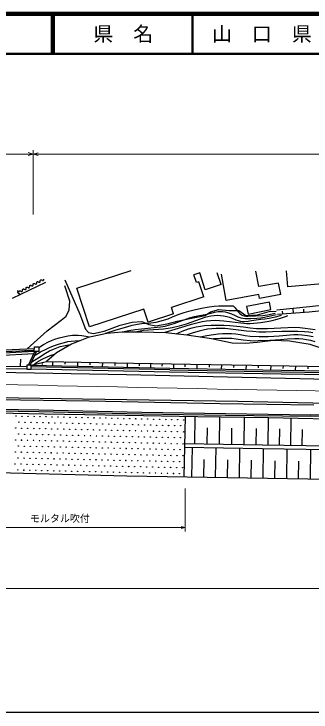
# Model space of a CAD drawing. Units: millimetres, scale not verified. Extents: x 40000 to 680000, y 20000 to 380000.
# Drawn here: x 288258 to 362682, y 205000 to 380000 of the extents above; entities that cross this region are included whole.
import ezdxf
from ezdxf.enums import TextEntityAlignment as Align

# ---------------------------------------------------------------- set-up
doc = ezdxf.new("R2010")
doc.units = ezdxf.units.MM
doc.header["$LTSCALE"] = 1000
doc.linetypes.add('CHAIN', pattern=[18.5, 12, -1.5, 3.5, -1.5])
for name, color, linetype, lineweight in [('M-BGD', 7, 'Continuous', 25), ('M-BMK', 2, 'CHAIN', 13), ('M-STR-HTXT', 7, 'Continuous', 13), ('M-TTL', 2, 'Continuous', 140), ('M-TTL-BAND', 7, 'Continuous', 25), ('M-TTL-LINE', 7, 'Continuous', 50)]:
    doc.layers.add(name, color=color, linetype=linetype, lineweight=lineweight)
doc.layers.add('M-TTL-TXT', color=7, linetype='Continuous')
doc.styles.add('ＭＳ ゴシック', font='')
doc.styles.get('ＭＳ ゴシック').set_extended_font_data('MS Gothic')

msp = doc.modelspace()

# ---------------------------------------------------------------- linework, layer by layer
at = {"layer": 'M-BGD'}
for p, q in [((304010, 311274), (317648, 315724)), ((334794, 315109), (333347, 314637)), ((336177, 310871), (334794, 315109)), ((340166, 312172), (339202, 315127)), ((349574, 311639), (348877, 315490)), ((356870, 311624), (356527, 315601)), ((333995, 312651), (333347, 314637)), ((341419, 308205), (340237, 314740)), ((287869, 308769), (296255, 312757)), ((302280, 307990), (301024, 311827)), ((334611, 312852), (333995, 312651)), ((335837, 309095), (334611, 312852)), ((340166, 312172), (336177, 310871)), ((354569, 312543), (349574, 311639)), ((355092, 309652), (354569, 312543)), ((365481, 312366), (356870, 311624)), ((307189, 301530), (304010, 311274)), ((335837, 309095), (327722, 306447)), ((349618, 309688), (341419, 308205)), ((349798, 308695), (349618, 309688)), ((355092, 309652), (349798, 308695)), ((302077, 305851), (302280, 307990)), ((328243, 304850), (327722, 306447)), ((352255, 307751), (346528, 306639)), ((346528, 306639), (346893, 304761)), ((352620, 305873), (352255, 307751)), ((354155, 305788), (362329, 306632)), ((362329, 306632), (368015, 307254)), ((301363, 304255), (302077, 305851)), ((320827, 305980), (307189, 301530)), ((321874, 302772), (320827, 305980)), ((328243, 304850), (321874, 302772)), ((346893, 304761), (352620, 305873)), ((354288, 304766), (362240, 305299)), ((355613, 304855), (355570, 305500)), ((358264, 305032), (358186, 306204)), ((360915, 305210), (360864, 305970)), ((362240, 305299), (368059, 305921)), ((296610, 300587), (300107, 303270)), ((300107, 303270), (301363, 304255)), ((291584, 296071), (296610, 300587)), ((311489, 299855), (306836, 298910)), ((315397, 300232), (311489, 299855)), ((320256, 300267), (315397, 300232)), ((326300, 300061), (320256, 300267)), ((331548, 299460), (326300, 300061)), ((337711, 298550), (331548, 299460)), ((306836, 298910), (302664, 297193)), ((342931, 297485), (337711, 298550)), ((349192, 297674), (346290, 297399)), ((353244, 298138), (349192, 297674)), ((357278, 297966), (353244, 298138)), ((362458, 297100), (357278, 297966)), ((268402, 294928), (293342, 296133)), ((293358, 295420), (293371, 296545)), ((293371, 296545), (294461, 296531)), ((294461, 296531), (294447, 295407)), ((302664, 297193), (298875, 295064)), ((346290, 297399), (342931, 297485)), ((369257, 294868), (362458, 297100)), ((267050, 293465), (293240, 294912)), ((293358, 295420), (267501, 293991)), ((268039, 294510), (293362, 295733)), ((291908, 291983), (293470, 295418)), ((292347, 291983), (293907, 295413)), ((294447, 295407), (293358, 295420)), ((298875, 295064), (296372, 292894)), ((289925, 291616), (289964, 293486)), ((292595, 291983), (296372, 292894)), ((295205, 292613), (295314, 292161)), ((296372, 292894), (318198, 292430)), ((297931, 292861), (297909, 291809)), ((301049, 292795), (301036, 292166)), ((304167, 292728), (304145, 291684)), ((307285, 292662), (307272, 292038)), ((310403, 292596), (310381, 291560)), ((313521, 292530), (313508, 291910)), ((316639, 292464), (316617, 291435)), ((318198, 292430), (332507, 292190)), ((319629, 292406), (319619, 291787)), ((322491, 292358), (322473, 291317)), ((325353, 292310), (325342, 291680)), ((328214, 292262), (328197, 291205)), ((291469, 290928), (266708, 291397)), ((276028, 291904), (291469, 291584)), ((292595, 291983), (291469, 291983)), ((291469, 291983), (291469, 290928)), ((291469, 290928), (292595, 290928)), ((292595, 290928), (292595, 291983)), ((327273, 290821), (292595, 291516)), ((292595, 291016), (327263, 290321)), ((292603, 291916), (327280, 291221)), ((327273, 290821), (355245, 290316)), ((327280, 291221), (355253, 290716)), ((331076, 292214), (331066, 291577)), ((332507, 292190), (347932, 291933)), ((334050, 292164), (334032, 291099)), ((337135, 292113), (337124, 291471)), ((340220, 292061), (340202, 290988)), ((343305, 292010), (343294, 291363)), ((346390, 291958), (346372, 290876)), ((347932, 291933), (366489, 291623)), ((349479, 291907), (349468, 291255)), ((352571, 291855), (352553, 290765)), ((355253, 290716), (381000, 290243)), ((355664, 291804), (355653, 291147)), ((358757, 291752), (358739, 290652)), ((361850, 291701), (361839, 291037)), ((280573, 290293), (316445, 289625)), ((316445, 289625), (359865, 288603)), ((327263, 290321), (355236, 289816)), ((355236, 289816), (381015, 289342)), ((355245, 290316), (381007, 289842)), ((359865, 288603), (399040, 287895)), ((269030, 284146), (305448, 283519)), ((305448, 283519), (344374, 282892)), ((307087, 282918), (279450, 283367)), ((339812, 282305), (307087, 282918)), ((363405, 281938), (339812, 282305)), ((344374, 282892), (402860, 281778)), ((271284, 280763), (294472, 280334)), ((271293, 281163), (294480, 280733)), ((295863, 279694), (276898, 280080)), ((294472, 280334), (320250, 279776)), ((294480, 280733), (320257, 280175)), ((320257, 280175), (341270, 279832)), ((316197, 279342), (295863, 279694)), ((334214, 278991), (316197, 279342)), ((320250, 279776), (341264, 279432)), ((331129, 279051), (330835, 263985)), ((333562, 272292), (333676, 279001)), ((352055, 278745), (334214, 278991)), ((339725, 272187), (339840, 278914)), ((341264, 279432), (362618, 279132)), ((341270, 279832), (362626, 279532)), ((345889, 272082), (346005, 278829)), ((351931, 271977), (352052, 278745)), ((376093, 278219), (352055, 278745)), ((357608, 271876), (357729, 278621)), ((381089, 278660), (362618, 279132)), ((381100, 279060), (362626, 279532)), ((336644, 272240), (336712, 276270)), ((342807, 272134), (342877, 276177)), ((348971, 272029), (349041, 276083)), ((354770, 271927), (354842, 275981)), ((360447, 271825), (360519, 275865)), ((350495, 271003), (330978, 271336)), ((330998, 272336), (350512, 272003)), ((332850, 263950), (332977, 271302)), ((350512, 272003), (376058, 271546)), ((338789, 263848), (338916, 271201)), ((344728, 263746), (344855, 271099)), ((376009, 270547), (350495, 271003)), ((350667, 263643), (350794, 270998)), ((356606, 263541), (356733, 270891)), ((362545, 263438), (362671, 270785)), ((335820, 263899), (335896, 268311)), ((341759, 263797), (341835, 268209)), ((347698, 263694), (347774, 268107)), ((353636, 263592), (353713, 268003)), ((359575, 263490), (359651, 267899)), ((279466, 265142), (316518, 264232)), ((316518, 264232), (375907, 263208))]:
    msp.add_line(p, q, dxfattribs=at)
for points in [[(294844, 313058), (294853, 313175), (294867, 313234), (294898, 313289), (294947, 313334), (295002, 313363), (295061, 313374), (295125, 313371), (295184, 313348), (295387, 313229), (295446, 313212), (295499, 313203), (295565, 313215), (295627, 313248), (295674, 313292), (295701, 313348), (295718, 313402), (295727, 313519)], [(301009, 313314), (304800, 304744), (306200, 300953), (306901, 300129), (308178, 299882), (310856, 300500), (314853, 301983), (317902, 302725), (320292, 302889), (322063, 302148), (323835, 301777), (326678, 302313), (329150, 302972), (332694, 303714), (336155, 304414), (337514, 305320), (339575, 305938), (342212, 305691), (344601, 305691), (346363, 304373), (349247, 304538), (352173, 305444), (353986, 305485)], [(291308, 311215), (291317, 311332), (291332, 311391), (291362, 311446), (291412, 311491), (291467, 311520), (291526, 311531), (291589, 311528), (291649, 311505), (291851, 311386), (291911, 311369), (291963, 311360), (292030, 311372), (292092, 311405), (292139, 311449), (292166, 311505), (292183, 311559), (292192, 311676)], [(292192, 311676), (292201, 311793), (292216, 311851), (292246, 311907), (292296, 311952), (292351, 311981), (292410, 311992), (292473, 311988), (292533, 311966), (292735, 311847), (292795, 311830), (292847, 311821), (292914, 311833), (292976, 311865), (293023, 311910), (293050, 311966), (293067, 312020), (293076, 312137)], [(293076, 312137), (293085, 312254), (293100, 312312), (293130, 312367), (293179, 312413), (293235, 312441), (293293, 312453), (293357, 312449), (293416, 312427), (293619, 312308), (293678, 312291), (293731, 312282), (293798, 312294), (293860, 312326), (293907, 312370), (293934, 312427), (293951, 312480), (293960, 312598)], [(293960, 312598), (293969, 312715), (293983, 312773), (294014, 312828), (294063, 312873), (294118, 312902), (294177, 312913), (294241, 312910), (294300, 312887), (294503, 312768), (294562, 312751), (294615, 312742), (294681, 312755), (294743, 312787), (294791, 312831), (294817, 312887), (294834, 312941), (294844, 313058)], [(289748, 309795), (289661, 309805), (289584, 309820), (289506, 309855), (289428, 309900), (289358, 309965), (289291, 310048), (289233, 310156), (289203, 310254), (289183, 310354), (289189, 310439), (289207, 310526), (289231, 310598), (289274, 310675)], [(289541, 310294), (289550, 310411), (289564, 310469), (289595, 310524), (289644, 310570), (289699, 310599), (289758, 310610), (289822, 310606), (289881, 310584), (290084, 310465), (290143, 310448), (290196, 310439), (290262, 310451), (290324, 310483), (290371, 310527), (290398, 310584), (290415, 310637), (290424, 310755)], [(290424, 310755), (290434, 310872), (290448, 310930), (290479, 310985), (290528, 311030), (290583, 311059), (290642, 311070), (290706, 311067), (290765, 311045), (290968, 310925), (291027, 310909), (291080, 310899), (291146, 310912), (291208, 310944), (291255, 310988), (291282, 311044), (291299, 311098), (291308, 311215)], [(311275, 299961), (313887, 300806), (316530, 301598), (317855, 301947), (319193, 302238), (320228, 302402), (321282, 302508), (322568, 302610), (323845, 302770), (324793, 302964), (325729, 303216), (326868, 303598), (327995, 304039), (329415, 304631), (330864, 305169), (332100, 305531), (333364, 305837), (335262, 306248), (337176, 306600), (338391, 306759), (339613, 306859), (341399, 306861), (343203, 306801), (343431, 306612), (343638, 306357), (344066, 305780), (344524, 305263), (344885, 304900), (345286, 304582), (345582, 304417), (345906, 304307), (346345, 304259), (346809, 304270), (348744, 304308), (350642, 304406), (351784, 304578), (352935, 304812), (353318, 304898), (353711, 304987)], [(315466, 300298), (317021, 300625), (318585, 300891), (321775, 301192), (324972, 301554), (326099, 301770), (327213, 302045), (328359, 302397), (329494, 302810), (330873, 303334), (332274, 303802), (333490, 304131), (334730, 304404), (336194, 304670), (337653, 304997), (338531, 305219), (339431, 305385), (339966, 305419), (340515, 305393), (341142, 305294), (341758, 305136), (342716, 304798), (343654, 304403), (344352, 304099), (345075, 303849), (345619, 303743), (346185, 303695), (347631, 303685), (349065, 303734), (350067, 303836), (351064, 303998), (352513, 304315), (353945, 304683)], [(355214, 304414), (353692, 304006), (352154, 303657), (351117, 303488), (350064, 303378), (348942, 303270), (347805, 303099), (346895, 302934), (345994, 302832), (345502, 302834), (345020, 302897), (344484, 303051), (343958, 303266), (343171, 303609), (342368, 303893), (341578, 304107), (340765, 304265), (340001, 304351), (339231, 304378), (338419, 304347), (337603, 304255), (336847, 304110), (336106, 303907), (333774, 303060), (331423, 302271), (329686, 301767), (327929, 301320), (326849, 301119), (325749, 300976), (323244, 300832), (320751, 300628), (319904, 300491), (319059, 300336)], [(326098, 300259), (328622, 300958), (331130, 301715), (332761, 302224), (334407, 302674), (335441, 302895), (336499, 303058), (337556, 303161), (338628, 303203), (339740, 303184), (340846, 303105), (343686, 302735), (346553, 302422), (347470, 302403), (348386, 302445), (350033, 302646), (351676, 302906), (352932, 303151), (354173, 303454), (355249, 303784), (356308, 304173), (356569, 304273), (356830, 304375)], [(328866, 299836), (330401, 300465), (331960, 301038), (332932, 301334), (333917, 301572), (334957, 301750), (336020, 301870), (337703, 301974), (339397, 302017), (340877, 302009), (342362, 301940), (344080, 301765), (345793, 301529), (347418, 301321), (349050, 301173), (350418, 301113), (351797, 301112), (355148, 301312), (358500, 301452), (359846, 301390), (361202, 301267), (362460, 301101), (363718, 300874)], [(363162, 300070), (362106, 300232), (361041, 300335), (359402, 300404), (357753, 300413), (355374, 300381), (352988, 300288), (351330, 300247), (349673, 300267), (348109, 300355), (346547, 300502), (343870, 300840), (341188, 301118), (340038, 301167), (338888, 301155), (337830, 301085), (336777, 300955), (335694, 300759), (334615, 300502), (333123, 300061), (331636, 299567)], [(294455, 296406), (295653, 297122), (296874, 297783), (297670, 298147), (298489, 298456), (299551, 298777), (300634, 299041), (301759, 299273), (302889, 299446), (303614, 299499), (304347, 299493), (305298, 299405), (306249, 299256), (306675, 299178), (307110, 299095)], [(334867, 299028), (336545, 299384), (338246, 299682), (339417, 299826), (340605, 299910), (341686, 299928), (342777, 299886), (343863, 299780), (344939, 299615), (346171, 299411), (347408, 299267), (349682, 299178), (351967, 299148), (353331, 299200), (354704, 299313), (356516, 299488), (358343, 299604), (359353, 299610), (360357, 299555), (361802, 299383), (363257, 299149)], [(293567, 294484), (294927, 295273), (296313, 296008), (297331, 296469), (298372, 296875), (299643, 297302), (300933, 297672), (301772, 297859), (302619, 297986), (303613, 298067), (304613, 298111)], [(338213, 298644), (339988, 298723), (341759, 298742), (342846, 298698), (343928, 298593), (345660, 298321), (347394, 298110), (348429, 298097), (349468, 298145), (352264, 298251), (355050, 298417), (356824, 298551), (358604, 298625), (359613, 298612), (360628, 298538), (361587, 298401), (362536, 298205), (363637, 297906)], [(292774, 292804), (294462, 293920), (296194, 294993), (297147, 295523), (298136, 296003), (298960, 296339), (299807, 296618), (300641, 296830), (301483, 296982), (301926, 297044), (302380, 297102)], [(290804, 295279), (290830, 295372), (290874, 295453), (290945, 295545), (291030, 295598), (291123, 295631), (291246, 295638), (291342, 295615), (291432, 295572), (291515, 295488), (291567, 295413), (291602, 295323)], [(293375, 292251), (294436, 292934), (295524, 293563), (296414, 293988), (297340, 294362), (297866, 294558), (298393, 294749)]]:
    msp.add_lwpolyline(points, dxfattribs=at)
for centre in [(288785, 279186), (290285, 279152), (291784, 279118), (293284, 279084), (294783, 279051), (296283, 279017), (297783, 278983), (299282, 278949), (300782, 278916), (302282, 278882), (303781, 278848), (305281, 278814), (306780, 278780), (308280, 278747), (309780, 278713), (311279, 278679), (312779, 278645), (314278, 278612), (315778, 278578), (317278, 278544), (318777, 278510), (320277, 278476), (321777, 278443), (323276, 278409), (324776, 278375), (326275, 278341), (327775, 278308), (329275, 278274), (330774, 278240), (289501, 277669), (291001, 277636), (292500, 277602), (294000, 277568), (295499, 277534), (296999, 277500), (298499, 277467), (299998, 277433), (301498, 277399), (302998, 277365), (304497, 277332), (305997, 277298), (307496, 277264), (308996, 277230), (310496, 277196), (311995, 277163), (313495, 277129), (314995, 277095), (316494, 277061), (317994, 277028), (319493, 276994), (320993, 276960), (322493, 276926), (323992, 276892), (325492, 276859), (326991, 276825), (328491, 276791), (329991, 276757), (288717, 276187), (290217, 276153), (291717, 276119), (293216, 276085), (294716, 276051), (296215, 276018), (297715, 275984), (299215, 275950), (300714, 275916), (302214, 275883), (303714, 275849), (305213, 275815), (306713, 275781), (308212, 275747), (309712, 275714), (311212, 275680), (312711, 275646), (314211, 275612), (315711, 275579), (317210, 275545), (318710, 275511), (320209, 275477), (321709, 275443), (323209, 275410), (324708, 275376), (326208, 275342), (327707, 275308), (329207, 275275), (330707, 275241), (288650, 273187), (289433, 274670), (290149, 273154), (290933, 274636), (291649, 273120), (292433, 274603), (293149, 273086), (293932, 274569), (294648, 273052), (295432, 274535), (296148, 273018), (296932, 274501), (297648, 272985), (298431, 274467), (299147, 272951), (299931, 274434), (301430, 274400), (302930, 274366), (304430, 274332), (305929, 274299), (307429, 274265), (308928, 274231), (310428, 274197), (311928, 274163), (313427, 274130), (314927, 274096), (316427, 274062), (317926, 274028), (319426, 273995), (320925, 273961), (322425, 273927), (323925, 273893), (325424, 273859), (326924, 273826), (328424, 273792), (329923, 273758), (289366, 271671), (290865, 271637), (292365, 271603), (293865, 271569), (295364, 271536), (296864, 271502), (298364, 271468), (299863, 271434), (300647, 272917), (301363, 271401), (302146, 272883), (302862, 271367), (303646, 272850), (304362, 271333), (305146, 272816), (305862, 271299), (306645, 272782), (307361, 271265), (308145, 272748), (308861, 271232), (309645, 272714), (311144, 272681), (312644, 272647), (314143, 272613), (315643, 272579), (317143, 272546), (318642, 272512), (320142, 272478), (321641, 272444), (323141, 272410), (324641, 272377), (326140, 272343), (327640, 272309), (329140, 272275), (330639, 272242), (288582, 270188), (290082, 270154), (291582, 270121), (293081, 270087), (294581, 270053), (296080, 270019), (297580, 269985), (299080, 269952), (300579, 269918), (302079, 269884), (303578, 269850), (305078, 269817), (306578, 269783), (308077, 269749), (309577, 269715), (310361, 271198), (311077, 269681), (311860, 271164), (312576, 269648), (313360, 271130), (314076, 269614), (314859, 271097), (315575, 269580), (316359, 271063), (317075, 269546), (317859, 271029), (318575, 269513), (319358, 270995), (320074, 269479), (320858, 270961), (322357, 270928), (323857, 270894), (325357, 270860), (326856, 270826), (328356, 270793), (329856, 270759), (289298, 268672), (290798, 268638), (292298, 268604), (293797, 268570), (295297, 268536), (296796, 268503), (298296, 268469), (299796, 268435), (301295, 268401), (302795, 268368), (304295, 268334), (305794, 268300), (307294, 268266), (308793, 268232), (310293, 268199), (311793, 268165), (313292, 268131), (314792, 268097), (316291, 268064), (317791, 268030), (319291, 267996), (320790, 267962), (321574, 269445), (322290, 267928), (323074, 269411), (323790, 267895), (324573, 269377), (325289, 267861), (326073, 269344), (326789, 267827), (327572, 269310), (328288, 267793), (329072, 269276), (329788, 267760), (330572, 269242), (288515, 267189), (290014, 267155), (291514, 267121), (293014, 267088), (294513, 267054), (296013, 267020), (297512, 266986), (299012, 266952), (300512, 266919), (302011, 266885), (303511, 266851), (305011, 266817), (306510, 266784), (308010, 266750), (309509, 266716), (311009, 266682), (312509, 266648), (314008, 266615), (315508, 266581), (317007, 266547), (318507, 266513), (320007, 266480), (321506, 266446), (323006, 266412), (324506, 266378), (326005, 266344), (327505, 266311), (329004, 266277), (330504, 266243), (289231, 265672), (290730, 265639), (292230, 265605), (293730, 265571), (295229, 265537), (296729, 265503), (298228, 265470), (299728, 265436), (301228, 265402), (302727, 265368), (304227, 265335), (305727, 265301), (307226, 265267), (308726, 265233), (310225, 265199), (311725, 265166), (313225, 265132), (314724, 265098), (316224, 265064), (317724, 265031), (319223, 264997), (320723, 264963), (322222, 264929), (323722, 264895), (325222, 264862), (326721, 264828), (328221, 264794), (329720, 264760)]:
    msp.add_circle(centre, 49.8, dxfattribs=at)
at = {"layer": 'M-BMK'}
msp.add_lwpolyline([(269232, 287419), (274221, 287317), (279219, 287215), (284208, 287113), (289207, 287011), (294195, 286909), (299194, 286806), (304182, 286703), (309180, 286599), (314168, 286496), (319166, 286391), (324155, 286286), (329154, 286181), (334142, 286077), (339141, 285975), (344130, 285876), (349129, 285779), (354116, 285688), (359114, 285599), (363721, 285520), (368339, 285441)], dxfattribs=at)
at = {"layer": 'M-STR-HTXT'}
for p, q in [((209323, 344871), (479841, 344871)), ((293058, 329768), (293058, 345871)), ((331137, 250266), (331137, 261047)), ((271110, 251266), (331137, 251266)), ((568816, 236000), (203362, 236000))]:
    msp.add_line(p, q, dxfattribs=at)
for points in [[(291808, 345231), (293058, 344871), (291808, 344515)], [(294308, 344512), (293058, 344871), (294308, 345228)], [(330137, 251553), (331137, 251266), (330137, 250981)]]:
    msp.add_lwpolyline(points, dxfattribs=at)
at = {"layer": 'M-TTL'}
msp.add_line((680000, 380000), (40000, 380000), dxfattribs=at)
at = {"layer": 'M-TTL-BAND'}
msp.add_line((40000, 205000), (579000, 205000), dxfattribs=at)
at = {"layer": 'M-TTL-LINE'}
for p, q in [((297750, 380000), (297750, 370000)), ((298250, 380000), (298250, 370000)), ((333000, 380000), (333000, 370000)), ((40000, 370000), (680000, 370000))]:
    msp.add_line(p, q, dxfattribs=at)

# ---------------------------------------------------------------- texts
at = {"layer": 'M-STR-HTXT', "style": 'ＭＳ ゴシック'}
msp.add_text('モルタル吹付', height=1833, dxfattribs=at).set_placement((292261, 252066), align=Align.BOTTOM_LEFT)
at = {"layer": 'M-TTL-TXT', "style": 'ＭＳ ゴシック'}
for s, p in [('県\u3000名', (315625, 375000)), ('山\u3000口\u3000県', (350375, 375000))]:
    msp.add_text(s, height=3666, dxfattribs=at).set_placement(p, align=Align.MIDDLE_CENTER)

doc.saveas('drawing.dxf')
